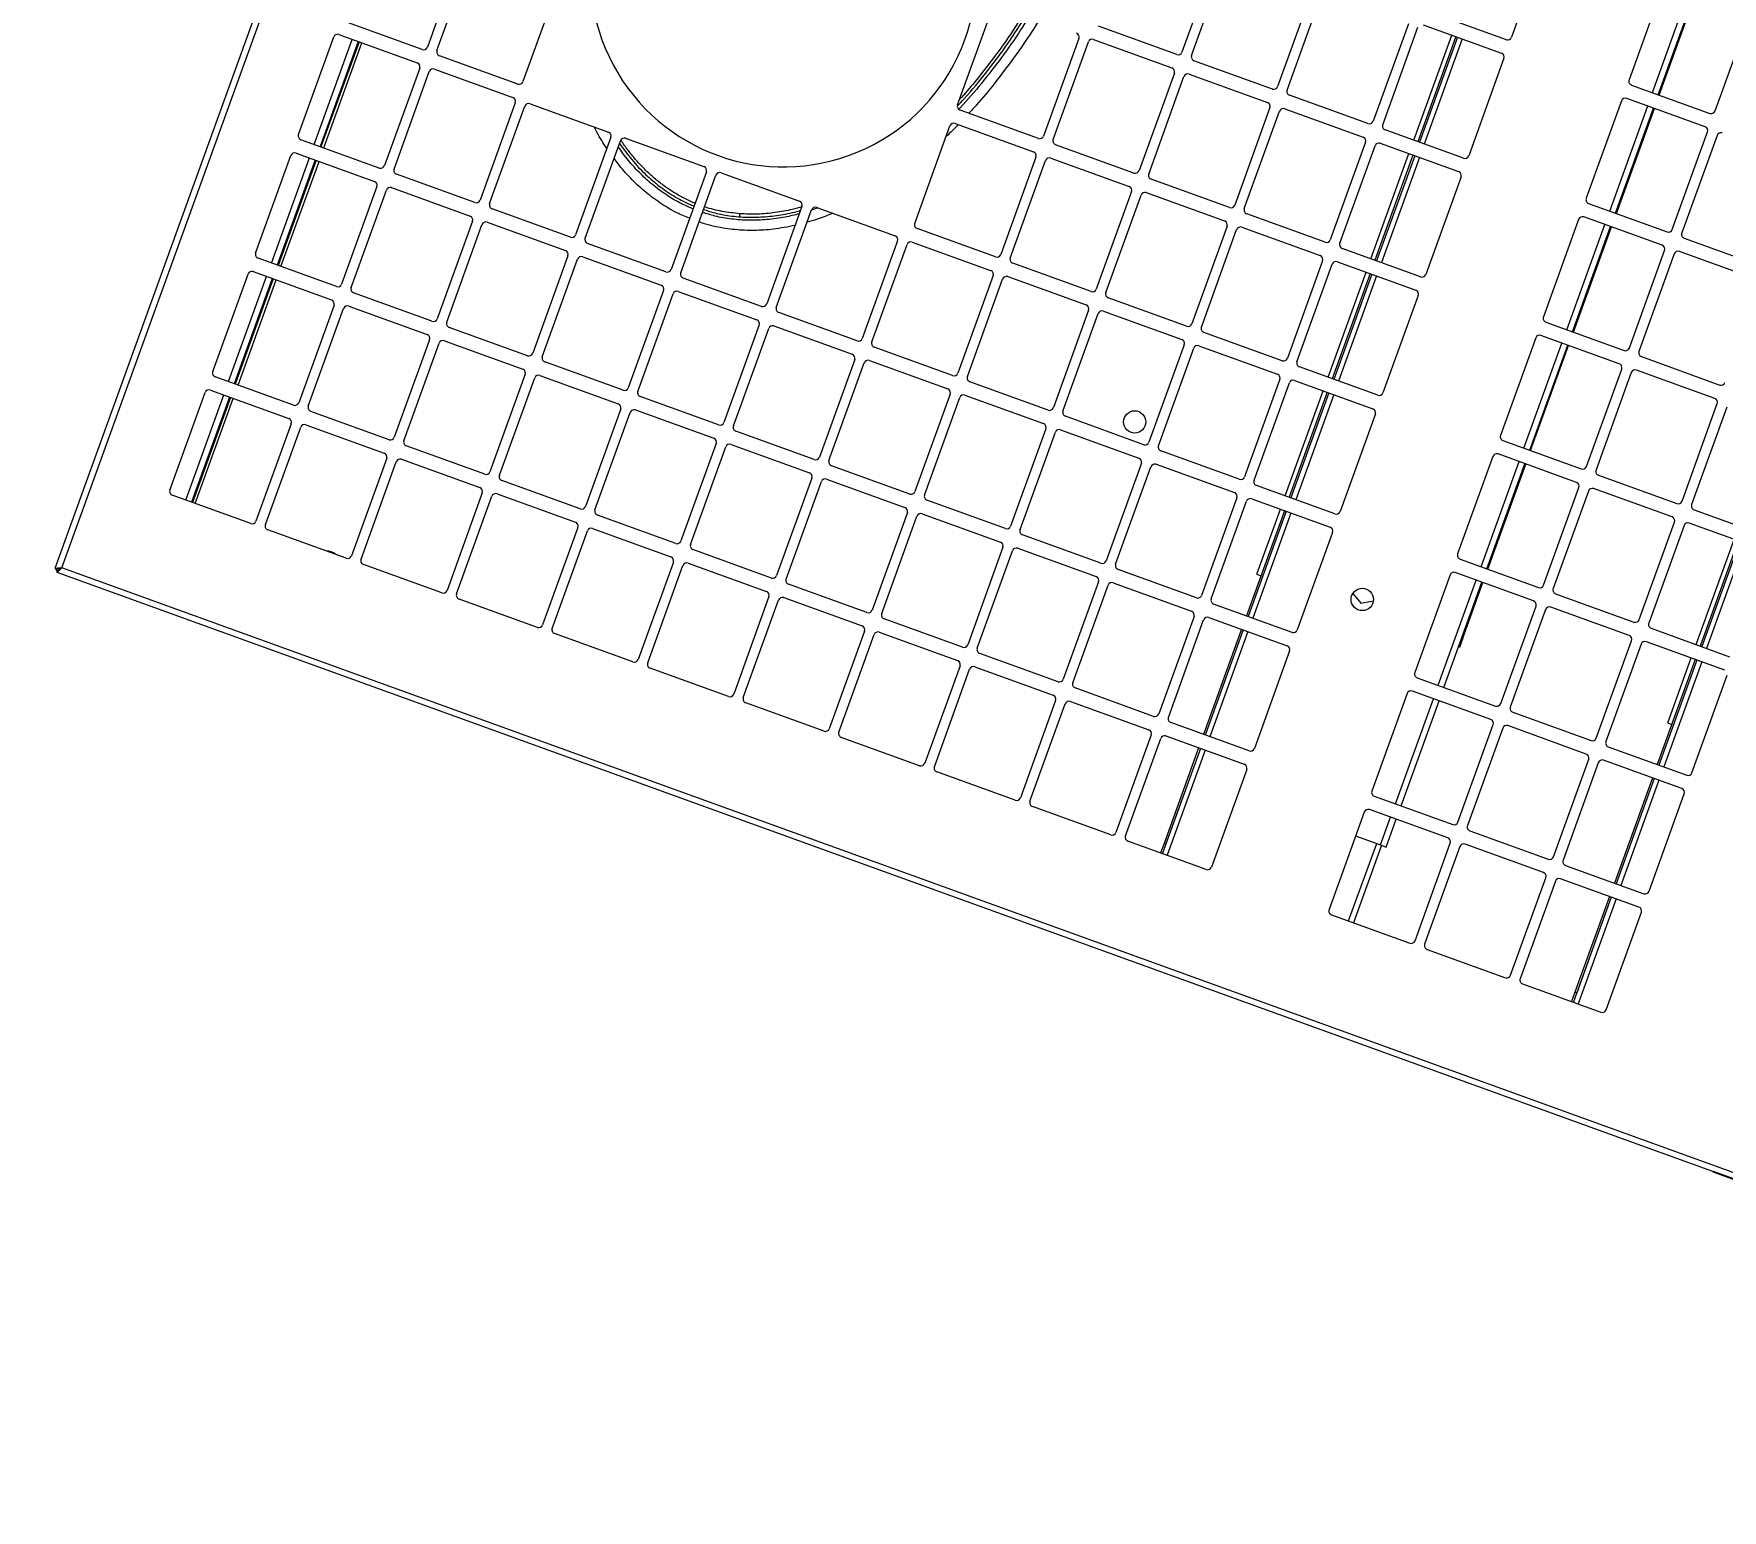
# Model space of a CAD drawing. Header units: metres. Extents: x -17822 to 152406, y -4219 to 19791.
# Drawn here: x 117449.5 to 117532.6, y 5937.8 to 6010.4 of the extents above; entities that cross this region are included whole.
import ezdxf

# ---------------------------------------------------------------- set-up
doc = ezdxf.new("R2010")
doc.units = ezdxf.units.M
doc.header["$LTSCALE"] = 100
doc.header["$MEASUREMENT"] = 0
doc.layers.get('0').update_dxf_attribs({"color": 9, "lineweight": 9})
doc.layers.add('TEKSAN', color=7, linetype='Continuous', lineweight=9)
doc.styles.get("Standard").update_dxf_attribs({"font": 'ARIALN.TTF'})
doc.dimstyles.new('TEKSAN', dxfattribs={"dimtxt": 17, "dimasz": 8, "dimexe": 2, "dimexo": 2, "dimgap": 3, "dimtad": 1, "dimdec": 0, "dimzin": 0, "dimdsep": 46, "dimtxsty": 'Standard', "dimcen": 0.09, "dimclrd": 160, "dimclre": 252, "dimclrt": 160, "dimadec": 0, "dimazin": 0, "dimtfac": 1, "dimtdec": 0, "dimtofl": 0, "dimtmove": 0, "dimatfit": 3, "dimfxl": 1, "dimtolj": 1, "dimtzin": 0, "dimarcsym": 0})

# ---------------------------------------------------------------- blocks, each defined once
blk = doc.blocks.new('K500H165_üst')
at = {"color": 7, "linetype": 'Continuous', "lineweight": 15}
for p, q in [((150.25, 82.332), (150.25, -82.332)), ((149.95, 82.2), (149.95, -82.2)), ((119.95, -7.65), (119.95, -3.55)), ((120.65, -3.55), (120.65, -7.65)), ((126.15, -7.65), (126.15, -3.55)), ((126.85, -3.55), (126.85, -7.65)), ((132.15, -3.35), (127.05, -3.35)), ((132.35, -7.65), (132.35, -3.55)), ((133.05, -3.55), (133.05, -7.65)), ((138.35, -3.35), (133.25, -3.35)), ((138.55, -7.65), (138.55, -3.55)), ((139.25, -3.55), (139.25, -7.65)), ((144.55, -3.35), (139.45, -3.35)), ((144.75, -7.65), (144.75, -3.55)), ((120.65, -4.75), (126.15, -4.75)), ((126.85, -4.75), (132.35, -4.75)), ((133.05, -4.75), (138.55, -4.75)), ((139.25, -4.75), (144.75, -4.75)), ((120.65, -5), (126.15, -5)), ((120.65, -5.09), (126.15, -5.09)), ((126.15, -5.3), (120.65, -5.3)), ((126.85, -5), (132.35, -5)), ((126.85, -5.09), (132.35, -5.09)), ((130.25, -5.3), (126.85, -5.3)), ((130.25, -5.3), (130.25, -5.09)), ((133.05, -5), (138.55, -5)), ((133.05, -5.09), (138.55, -5.09)), ((139.25, -5), (144.25, -5)), ((139.25, -5), (144.732, -5)), ((139.25, -5.09), (144.25, -5.09)), ((144.25, -5.09), (144.25, -5)), ((144.25, -5.09), (144.75, -5.09)), ((144.732, -5), (144.75, -5)), ((114.65, -7.85), (119.75, -7.85)), ((120.85, -7.85), (125.95, -7.85)), ((127.05, -7.85), (132.15, -7.85)), ((133.25, -7.85), (138.35, -7.85)), ((139.45, -7.85), (144.55, -7.85)), ((107.55, -12.65), (107.55, -8.55)), ((108.25, -8.55), (108.25, -12.65)), ((113.75, -12.65), (113.75, -8.55)), ((114.45, -8.55), (114.45, -12.65)), ((119.75, -8.35), (114.65, -8.35)), ((119.95, -12.65), (119.95, -8.55)), ((120.65, -8.55), (120.65, -12.65)), ((125.95, -8.35), (120.85, -8.35)), ((126.15, -12.65), (126.15, -8.55)), ((126.85, -8.55), (126.85, -12.65)), ((132.15, -8.35), (127.05, -8.35)), ((132.35, -12.65), (132.35, -8.55)), ((133.05, -8.55), (133.05, -12.65)), ((138.35, -8.35), (133.25, -8.35)), ((138.55, -12.65), (138.55, -8.55)), ((139.25, -8.55), (139.25, -12.65)), ((144.55, -8.35), (139.45, -8.35)), ((144.75, -12.65), (144.75, -8.55)), ((102.25, -12.85), (107.35, -12.85)), ((108.45, -12.85), (113.55, -12.85)), ((114.65, -12.85), (119.75, -12.85)), ((120.85, -12.85), (125.95, -12.85)), ((127.05, -12.85), (132.15, -12.85)), ((133.25, -12.85), (138.35, -12.85)), ((139.45, -12.85), (144.55, -12.85)), ((101.15, -13.35), (96.05, -13.35)), ((101.35, -17.65), (101.35, -13.55)), ((102.05, -13.55), (102.05, -17.65)), ((107.35, -13.35), (102.25, -13.35)), ((107.55, -17.65), (107.55, -13.55)), ((108.25, -13.55), (108.25, -17.65)), ((113.55, -13.35), (108.45, -13.35)), ((113.75, -17.65), (113.75, -13.55)), ((114.45, -13.55), (114.45, -17.65)), ((119.75, -13.35), (114.65, -13.35)), ((119.95, -17.65), (119.95, -13.55)), ((120.65, -13.55), (120.65, -17.65)), ((125.95, -13.35), (120.85, -13.35)), ((126.15, -17.65), (126.15, -13.55)), ((126.85, -13.55), (126.85, -17.65)), ((132.15, -13.35), (127.05, -13.35)), ((132.35, -17.65), (132.35, -13.55)), ((133.05, -13.55), (133.05, -17.65)), ((138.35, -13.35), (133.25, -13.35)), ((138.55, -17.65), (138.55, -13.55)), ((139.25, -13.55), (139.25, -17.65)), ((144.55, -13.35), (139.45, -13.35)), ((144.75, -17.65), (144.75, -13.55)), ((101.35, -16.2), (95.85, -16.2)), ((101.35, -16.25), (95.85, -16.25)), ((101.35, -16.55), (95.85, -16.55)), ((107.55, -16.2), (102.05, -16.2)), ((107.55, -16.25), (102.05, -16.25)), ((107.55, -16.55), (102.05, -16.55)), ((113.75, -16.2), (108.25, -16.2)), ((113.75, -16.25), (108.25, -16.25)), ((113.75, -16.55), (108.25, -16.55)), ((119.95, -16.2), (114.45, -16.2)), ((119.95, -16.25), (114.45, -16.25)), ((119.95, -16.55), (114.45, -16.55)), ((126.15, -16.2), (120.65, -16.2)), ((126.15, -16.25), (120.65, -16.25)), ((126.15, -16.55), (120.65, -16.55)), ((129.75, -16.2), (126.85, -16.2)), ((132.35, -16.25), (126.85, -16.25)), ((132.35, -16.55), (126.85, -16.55)), ((129.75, -16.2), (130.25, -16.2)), ((129.75, -16.25), (129.75, -16.2)), ((130.25, -16.2), (130.25, -16.25)), ((138.55, -16.25), (133.05, -16.25)), ((138.55, -16.55), (133.05, -16.55)), ((140.7, -16.25), (139.25, -16.25)), ((140.7, -16.55), (139.25, -16.55)), ((140.7, -16.55), (140.7, -16.25)), ((140.7, -16.5), (144.75, -16.5)), ((140.7, -17.85), (140.7, -16.55)), ((144.75, -16.75), (140.7, -16.75)), ((96.05, -17.85), (101.15, -17.85)), ((102.25, -17.85), (107.35, -17.85)), ((108.45, -17.85), (113.55, -17.85)), ((114.65, -17.85), (119.75, -17.85)), ((120.85, -17.85), (125.95, -17.85)), ((127.05, -17.85), (132.15, -17.85)), ((133.25, -17.85), (138.35, -17.85)), ((139.45, -17.85), (144.55, -17.85)), ((129.847, -21.5), (129.536, -20.962)), ((129.536, -22.038), (129.847, -21.5)), ((96.05, -24), (101.15, -24)), ((102.25, -24), (107.35, -24)), ((108.45, -24), (113.55, -24)), ((114.65, -24), (119.75, -24)), ((120.85, -24), (125.95, -24)), ((127.05, -24), (132.15, -24)), ((133.25, -24), (138.35, -24)), ((139.45, -24), (144.55, -24)), ((101.35, -24.2), (101.35, -28.3)), ((102.05, -28.3), (102.05, -24.2)), ((107.55, -24.2), (107.55, -28.3)), ((108.25, -28.3), (108.25, -24.2)), ((113.75, -24.2), (113.75, -28.3)), ((114.45, -28.3), (114.45, -24.2)), ((119.95, -24.2), (119.95, -28.3)), ((120.65, -28.3), (120.65, -24.2)), ((126.15, -24.2), (126.15, -28.3)), ((126.85, -28.3), (126.85, -24.2)), ((132.35, -24.2), (132.35, -28.3)), ((133.05, -28.3), (133.05, -24.2)), ((138.55, -24.2), (138.55, -28.3)), ((139.25, -28.3), (139.25, -24.2)), ((144.75, -24.2), (144.75, -28.3)), ((102.05, -26.25), (107.55, -26.25)), ((102.05, -26.5), (107.55, -26.5)), ((108.25, -26.25), (113.75, -26.25)), ((108.25, -26.5), (113.75, -26.5)), ((114.45, -26.25), (119.95, -26.25)), ((114.45, -26.5), (119.95, -26.5)), ((120.65, -26.25), (126.15, -26.25)), ((120.65, -26.5), (126.15, -26.5)), ((126.85, -26.25), (132.35, -26.25)), ((126.85, -26.5), (132.35, -26.5)), ((133.05, -26.25), (138.55, -26.25)), ((133.05, -26.5), (138.55, -26.5)), ((139.25, -26.25), (144.75, -26.25)), ((139.25, -26.5), (144.25, -26.5)), ((139.25, -26.5), (144.732, -26.5)), ((144.25, -26.59), (144.25, -26.5)), ((144.732, -26.5), (144.75, -26.5)), ((102.05, -26.59), (107.55, -26.59)), ((107.55, -26.8), (102.05, -26.8)), ((108.25, -26.59), (113.75, -26.59)), ((113.75, -26.8), (108.25, -26.8)), ((114.45, -26.59), (119.95, -26.59)), ((119.95, -26.8), (114.45, -26.8)), ((120.65, -26.59), (126.15, -26.59)), ((126.15, -26.8), (120.65, -26.8)), ((126.85, -26.59), (132.35, -26.59)), ((130.25, -26.8), (126.85, -26.8)), ((130.25, -26.8), (130.25, -26.59)), ((133.05, -26.59), (138.55, -26.59)), ((139.25, -26.59), (144.25, -26.59)), ((144.25, -26.59), (144.75, -26.59)), ((107.35, -28.5), (102.25, -28.5)), ((102.25, -29), (107.35, -29)), ((113.55, -28.5), (108.45, -28.5)), ((108.45, -29), (113.55, -29)), ((119.75, -28.5), (114.65, -28.5)), ((114.65, -29), (119.75, -29)), ((125.95, -28.5), (120.85, -28.5)), ((120.85, -29), (125.95, -29)), ((132.15, -28.5), (127.05, -28.5)), ((127.05, -29), (132.15, -29)), ((138.35, -28.5), (133.25, -28.5)), ((133.25, -29), (138.35, -29)), ((144.55, -28.5), (139.45, -28.5)), ((139.45, -29), (144.55, -29)), ((107.55, -29.2), (107.55, -33.3)), ((108.25, -33.3), (108.25, -29.2)), ((113.75, -29.2), (113.75, -33.3)), ((114.45, -33.3), (114.45, -29.2)), ((119.95, -29.2), (119.95, -33.3)), ((120.65, -33.3), (120.65, -29.2)), ((126.15, -29.2), (126.15, -33.3)), ((126.85, -33.3), (126.85, -29.2)), ((132.35, -29.2), (132.35, -33.3)), ((133.05, -33.3), (133.05, -29.2)), ((138.55, -29.2), (138.55, -33.3)), ((139.25, -33.3), (139.25, -29.2)), ((144.75, -29.2), (144.75, -33.3)), ((107.35, -33.5), (102.25, -33.5)), ((102.25, -34), (107.35, -34)), ((113.55, -33.5), (108.45, -33.5)), ((108.45, -34), (113.55, -34)), ((119.75, -33.5), (114.65, -33.5)), ((114.65, -34), (119.75, -34)), ((125.95, -33.5), (120.85, -33.5)), ((120.85, -34), (125.95, -34)), ((132.15, -33.5), (127.05, -33.5)), ((127.05, -34), (132.15, -34)), ((138.35, -33.5), (133.25, -33.5)), ((133.25, -34), (138.35, -34)), ((144.55, -33.5), (139.45, -33.5)), ((139.45, -34), (144.55, -34)), ((107.55, -34.2), (107.55, -38.3)), ((108.25, -38.3), (108.25, -34.2)), ((113.75, -34.2), (113.75, -38.3)), ((114.45, -38.3), (114.45, -34.2)), ((119.95, -34.2), (119.95, -38.3)), ((120.65, -38.3), (120.65, -34.2)), ((126.15, -34.2), (126.15, -38.3)), ((126.85, -38.3), (126.85, -34.2)), ((132.35, -34.2), (132.35, -38.3)), ((133.05, -38.3), (133.05, -34.2)), ((138.55, -34.2), (138.55, -38.3)), ((139.25, -38.3), (139.25, -34.2)), ((144.75, -34.2), (144.75, -38.3)), ((107.35, -38.5), (102.25, -38.5)), ((102.25, -39), (107.35, -39)), ((113.55, -38.5), (108.45, -38.5)), ((108.45, -39), (113.55, -39)), ((119.75, -38.5), (114.65, -38.5)), ((114.65, -39), (119.75, -39)), ((125.95, -38.5), (120.85, -38.5)), ((120.85, -39), (125.95, -39)), ((132.15, -38.5), (127.05, -38.5)), ((127.05, -39), (132.15, -39)), ((138.35, -38.5), (133.25, -38.5)), ((133.25, -39), (138.35, -39)), ((144.55, -38.5), (139.45, -38.5)), ((139.45, -39), (144.55, -39)), ((107.55, -39.2), (107.55, -43.3)), ((108.25, -43.3), (108.25, -39.2)), ((113.75, -39.2), (113.75, -43.3)), ((114.45, -43.3), (114.45, -39.2)), ((119.95, -39.2), (119.95, -43.3)), ((120.65, -43.3), (120.65, -39.2)), ((126.15, -39.2), (126.15, -43.3)), ((126.85, -43.3), (126.85, -39.2)), ((132.35, -39.2), (132.35, -43.3)), ((133.05, -43.3), (133.05, -39.2)), ((138.55, -39.2), (138.55, -43.3)), ((139.25, -43.3), (139.25, -39.2)), ((144.75, -39.2), (144.75, -43.3)), ((113.55, -43.5), (108.45, -43.5)), ((108.45, -44), (113.55, -44)), ((119.75, -43.5), (114.65, -43.5)), ((114.65, -44), (119.75, -44)), ((125.95, -43.5), (120.85, -43.5)), ((120.85, -44), (125.95, -44)), ((132.15, -43.5), (127.05, -43.5)), ((127.05, -44), (132.15, -44)), ((138.35, -43.5), (133.25, -43.5)), ((133.25, -44), (138.35, -44)), ((144.55, -43.5), (139.45, -43.5)), ((139.45, -44), (144.55, -44)), ((113.75, -44.2), (113.75, -48.3)), ((114.45, -48.3), (114.45, -44.2)), ((119.95, -44.2), (119.95, -48.3)), ((120.65, -48.3), (120.65, -44.2)), ((126.15, -44.2), (126.15, -48.3)), ((126.85, -48.3), (126.85, -44.2)), ((132.35, -44.2), (132.35, -48.3)), ((133.05, -48.3), (133.05, -44.2)), ((138.55, -44.2), (138.55, -48.3)), ((139.25, -48.3), (139.25, -44.2)), ((144.75, -44.2), (144.75, -48.3)), ((113.55, -48.5), (108.45, -48.5)), ((119.75, -48.5), (114.65, -48.5)), ((125.95, -48.5), (120.85, -48.5)), ((120.85, -49), (125.95, -49)), ((132.15, -48.5), (127.05, -48.5)), ((127.05, -49), (132.15, -49)), ((138.35, -48.5), (133.25, -48.5)), ((133.25, -49), (138.35, -49)), ((144.55, -48.5), (139.45, -48.5)), ((139.45, -49), (144.55, -49)), ((120.65, -53.3), (120.65, -49.2)), ((126.15, -49.2), (126.15, -53.3)), ((126.85, -53.3), (126.85, -49.2)), ((132.35, -49.2), (132.35, -53.3)), ((133.05, -53.3), (133.05, -49.2)), ((138.55, -49.2), (138.55, -53.3)), ((139.25, -53.3), (139.25, -49.2)), ((144.75, -49.2), (144.75, -53.3)), ((120.65, -53.219), (120.87, -53.5)), ((125.95, -53.5), (120.85, -53.5)), ((120.85, -54), (125.95, -54)), ((132.15, -53.5), (127.05, -53.5)), ((127.05, -54), (132.15, -54)), ((138.35, -53.5), (133.25, -53.5)), ((133.25, -54), (138.35, -54)), ((144.55, -53.5), (139.45, -53.5)), ((139.45, -54), (144.55, -54)), ((120.65, -58.3), (120.65, -54.2)), ((126.15, -54.2), (126.15, -58.3)), ((126.85, -58.3), (126.85, -54.2)), ((132.35, -54.2), (132.35, -58.3)), ((133.05, -58.3), (133.05, -54.2)), ((138.55, -54.2), (138.55, -58.3)), ((139.25, -58.3), (139.25, -54.2)), ((144.75, -54.2), (144.75, -58.3)), ((125.95, -58.5), (120.85, -58.5)), ((132.15, -58.5), (127.05, -58.5)), ((138.35, -58.5), (133.25, -58.5)), ((144.55, -58.5), (139.45, -58.5)), ((120.65, -63.3), (120.65, -59.2)), ((120.85, -59), (125.95, -59)), ((126.15, -59.2), (126.15, -63.3)), ((126.85, -63.3), (126.85, -59.2)), ((127.05, -59), (132.15, -59)), ((132.35, -59.2), (132.35, -63.3)), ((133.05, -63.3), (133.05, -59.2)), ((133.25, -59), (138.35, -59)), ((138.55, -59.2), (138.55, -63.3)), ((139.25, -63.3), (139.25, -59.2)), ((139.45, -59), (144.55, -59)), ((144.75, -59.2), (144.75, -63.3)), ((125.95, -63.5), (120.85, -63.5)), ((132.15, -63.5), (127.05, -63.5)), ((138.35, -63.5), (133.25, -63.5)), ((144.55, -63.5), (139.45, -63.5)), ((120.65, -68.3), (120.65, -64.2)), ((120.85, -64), (125.95, -64)), ((126.15, -64.2), (126.15, -68.3)), ((126.85, -68.3), (126.85, -64.2)), ((127.05, -64), (132.15, -64)), ((132.35, -64.2), (132.35, -68.3)), ((133.05, -68.3), (133.05, -64.2)), ((133.25, -64), (138.35, -64)), ((138.55, -64.2), (138.55, -68.3)), ((139.25, -68.3), (139.25, -64.2)), ((139.45, -64), (144.55, -64)), ((144.75, -64.2), (144.75, -68.3)), ((125.95, -68.5), (120.85, -68.5)), ((132.15, -68.5), (127.05, -68.5)), ((138.35, -68.5), (133.25, -68.5)), ((144.55, -68.5), (139.45, -68.5)), ((114.65, -69), (119.75, -69)), ((119.95, -69.2), (119.95, -73.3)), ((120.65, -73.3), (120.65, -69.2)), ((120.85, -69), (125.95, -69)), ((126.15, -69.2), (126.15, -73.3)), ((126.85, -73.3), (126.85, -69.2)), ((127.05, -69), (132.15, -69)), ((132.35, -69.2), (132.35, -73.3)), ((133.05, -73.3), (133.05, -69.2)), ((133.25, -69), (138.35, -69)), ((138.55, -69.2), (138.55, -73.3)), ((139.25, -73.3), (139.25, -69.2)), ((139.45, -69), (144.55, -69)), ((144.75, -69.2), (144.75, -73.3)), ((119.75, -73.5), (114.65, -73.5)), ((125.95, -73.5), (120.85, -73.5)), ((132.15, -73.5), (127.05, -73.5)), ((138.35, -73.5), (133.25, -73.5)), ((144.55, -73.5), (139.45, -73.5)), ((114.65, -74), (119.75, -74)), ((119.95, -74.2), (119.95, -78.3)), ((120.65, -78.3), (120.65, -74.2)), ((120.85, -74), (125.95, -74)), ((126.15, -74.2), (126.15, -78.3)), ((126.85, -78.3), (126.85, -74.2)), ((127.05, -74), (132.15, -74)), ((132.35, -74.2), (132.35, -78.3)), ((133.05, -78.3), (133.05, -74.2)), ((133.25, -74), (138.35, -74)), ((138.55, -74.2), (138.55, -78.3)), ((139.25, -78.3), (139.25, -74.2)), ((139.45, -74), (144.55, -74)), ((144.75, -74.2), (144.75, -78.3)), ((126.15, -77.1), (120.65, -77.1)), ((120.65, -77.25), (126.15, -77.25)), ((132.35, -77.1), (126.85, -77.1)), ((126.85, -77.25), (132.35, -77.25)), ((138.55, -77.1), (133.05, -77.1)), ((133.05, -77.25), (138.55, -77.25)), ((144.75, -77.1), (139.25, -77.1)), ((139.25, -77.25), (144.75, -77.25)), ((120.65, -77.3), (126.15, -77.3)), ((126.15, -77.6), (120.65, -77.6)), ((126.85, -77.3), (132.35, -77.3)), ((132.35, -77.6), (126.85, -77.6)), ((133.05, -77.3), (138.55, -77.3)), ((138.55, -77.6), (133.05, -77.6)), ((139.25, -77.3), (144.75, -77.3)), ((144.75, -77.6), (139.25, -77.6)), ((125.95, -78.5), (120.85, -78.5)), ((132.15, -78.5), (127.05, -78.5)), ((138.35, -78.5), (133.25, -78.5)), ((144.55, -78.5), (139.45, -78.5)), ((149.95, -82.2), (44.55, -82.2)), ((149.95, -82.2), (150.082, -82.35)), ((150.082, -82.5), (44.418, -82.5)), ((150.082, -82.5), (150.082, -82.35)), ((150.25, -82.332), (150.1, -82.332))]:
    blk.add_line(p, q, dxfattribs=at)
at = {"color": 7, "linetype": 'Continuous', "lineweight": 15, "flags": 128}
for points in [[(122.373, -56.708), (122.37, -56.708), (122.362, -56.711), (122.349, -56.714), (122.331, -56.719), (122.309, -56.726), (122.284, -56.733), (122.257, -56.74), (122.229, -56.748)], [(149.95, -82.2), (150.002, -82.223), (150.053, -82.245), (150.1, -82.266), (150.143, -82.285), (150.18, -82.301), (150.21, -82.315), (150.232, -82.324), (150.245, -82.33), (150.25, -82.332)], [(150.082, -82.5), (150.08, -82.494), (150.072, -82.477), (150.06, -82.449), (150.044, -82.412), (150.024, -82.367), (150.001, -82.315), (149.976, -82.259), (149.95, -82.2)], [(149.95, -82.2), (149.976, -82.223), (150.001, -82.245), (150.025, -82.266), (150.046, -82.285), (150.065, -82.301), (150.08, -82.315), (150.091, -82.324), (150.098, -82.33), (150.1, -82.332)]]:
    blk.add_lwpolyline(points, dxfattribs=at)
at = {"color": 7, "linetype": 'Continuous', "lineweight": 15}
for centre in [(129.65, -21.5), (125.25, -35)]:
    blk.add_circle(centre, 0.55, dxfattribs=at)
for centre, radius, start, end in [((132.15, -3.55), 0.2, 0, 90), ((133.25, -3.55), 0.2, 90, 180), ((138.35, -3.55), 0.2, 0, 90), ((139.45, -3.55), 0.2, 90, 180), ((144.55, -3.55), 0.2, 0, 90), ((119.75, -7.65), 0.2, 270, 0), ((120.85, -7.65), 0.2, 180, 270), ((125.95, -7.65), 0.2, 270, 0), ((127.05, -7.65), 0.2, 180, 270), ((132.15, -7.65), 0.2, 270, 0), ((133.25, -7.65), 0.2, 180, 270), ((138.35, -7.65), 0.2, 270, 0), ((139.45, -7.65), 0.2, 180, 270), ((144.55, -7.65), 0.2, 270, 0), ((113.55, -8.55), 0.2, 0, 90), ((114.65, -8.55), 0.2, 90, 180), ((119.75, -8.55), 0.2, 0, 90), ((120.85, -8.55), 0.2, 90, 180), ((125.95, -8.55), 0.2, 0, 90), ((127.05, -8.55), 0.2, 90, 180), ((132.15, -8.55), 0.2, 0, 90), ((133.25, -8.55), 0.2, 90, 180), ((138.35, -8.55), 0.2, 0, 90), ((139.45, -8.55), 0.2, 90, 180), ((144.55, -8.55), 0.2, 0, 90), ((102.25, -12.65), 0.2, 180, 270), ((107.35, -12.65), 0.2, 270, 0), ((108.45, -12.65), 0.2, 180, 270), ((113.55, -12.65), 0.2, 270, 0), ((114.65, -12.65), 0.2, 180, 270), ((119.75, -12.65), 0.2, 270, 0), ((120.85, -12.65), 0.2, 180, 270), ((125.95, -12.65), 0.2, 270, 0), ((127.05, -12.65), 0.2, 180, 270), ((132.15, -12.65), 0.2, 270, 0), ((133.25, -12.65), 0.2, 180, 270), ((138.35, -12.65), 0.2, 270, 0), ((139.45, -12.65), 0.2, 180, 270), ((144.55, -12.65), 0.2, 270, 0), ((101.15, -13.55), 0.2, 0, 90), ((102.25, -13.55), 0.2, 90, 180), ((107.35, -13.55), 0.2, 0, 90), ((108.45, -13.55), 0.2, 90, 180), ((113.55, -13.55), 0.2, 0, 90), ((114.65, -13.55), 0.2, 90, 180), ((119.75, -13.55), 0.2, 0, 90), ((120.85, -13.55), 0.2, 90, 180), ((125.95, -13.55), 0.2, 0, 90), ((127.05, -13.55), 0.2, 90, 180), ((132.15, -13.55), 0.2, 0, 90), ((133.25, -13.55), 0.2, 90, 180), ((138.35, -13.55), 0.2, 0, 90), ((139.45, -13.55), 0.2, 90, 180), ((144.55, -13.55), 0.2, 0, 90), ((101.15, -17.65), 0.2, 270, 0), ((102.25, -17.65), 0.2, 180, 270), ((107.35, -17.65), 0.2, 270, 0), ((108.45, -17.65), 0.2, 180, 270), ((113.55, -17.65), 0.2, 270, 0), ((114.65, -17.65), 0.2, 180, 270), ((119.75, -17.65), 0.2, 270, 0), ((120.85, -17.65), 0.2, 180, 270), ((125.95, -17.65), 0.2, 270, 0), ((127.05, -17.65), 0.2, 180, 270), ((132.15, -17.65), 0.2, 270, 0), ((133.25, -17.65), 0.2, 180, 270), ((138.35, -17.65), 0.2, 270, 0), ((139.45, -17.65), 0.2, 180, 270), ((144.55, -17.65), 0.2, 270, 0), ((101.15, -24.2), 0.2, 0, 90), ((102.25, -24.2), 0.2, 90, 180), ((107.35, -24.2), 0.2, 0, 90), ((108.45, -24.2), 0.2, 90, 180), ((113.55, -24.2), 0.2, 0, 90), ((114.65, -24.2), 0.2, 90, 180), ((119.75, -24.2), 0.2, 0, 90), ((120.85, -24.2), 0.2, 90, 180), ((125.95, -24.2), 0.2, 0, 90), ((127.05, -24.2), 0.2, 90, 180), ((132.15, -24.2), 0.2, 0, 90), ((133.25, -24.2), 0.2, 90, 180), ((138.35, -24.2), 0.2, 0, 90), ((139.45, -24.2), 0.2, 90, 180), ((144.55, -24.2), 0.2, 0, 90), ((107.35, -28.3), 0.2, 270, 0), ((107.35, -29.2), 0.2, 0, 90), ((108.45, -28.3), 0.2, 180, 270), ((108.45, -29.2), 0.2, 90, 180), ((113.55, -28.3), 0.2, 270, 0), ((113.55, -29.2), 0.2, 0, 90), ((114.65, -28.3), 0.2, 180, 270), ((114.65, -29.2), 0.2, 90, 180), ((119.75, -28.3), 0.2, 270, 0), ((119.75, -29.2), 0.2, 0, 90), ((120.85, -28.3), 0.2, 180, 270), ((120.85, -29.2), 0.2, 90, 180), ((125.95, -28.3), 0.2, 270, 0), ((125.95, -29.2), 0.2, 0, 90), ((127.05, -28.3), 0.2, 180, 270), ((127.05, -29.2), 0.2, 90, 180), ((132.15, -28.3), 0.2, 270, 0), ((132.15, -29.2), 0.2, 0, 90), ((133.25, -28.3), 0.2, 180, 270), ((133.25, -29.2), 0.2, 90, 180), ((138.35, -28.3), 0.2, 270, 0), ((138.35, -29.2), 0.2, 0, 90), ((139.45, -28.3), 0.2, 180, 270), ((139.45, -29.2), 0.2, 90, 180), ((144.55, -28.3), 0.2, 270, 0), ((144.55, -29.2), 0.2, 0, 90), ((107.35, -33.3), 0.2, 270, 0), ((107.35, -34.2), 0.2, 0, 90), ((108.45, -33.3), 0.2, 180, 270), ((108.45, -34.2), 0.2, 90, 180), ((113.55, -33.3), 0.2, 270, 0), ((113.55, -34.2), 0.2, 0, 90), ((114.65, -33.3), 0.2, 180, 270), ((114.65, -34.2), 0.2, 90, 180), ((119.75, -33.3), 0.2, 270, 0), ((119.75, -34.2), 0.2, 0, 90), ((120.85, -33.3), 0.2, 180, 270), ((120.85, -34.2), 0.2, 90, 180), ((125.95, -33.3), 0.2, 270, 0), ((125.95, -34.2), 0.2, 0, 90), ((127.05, -33.3), 0.2, 180, 270), ((127.05, -34.2), 0.2, 90, 180), ((132.15, -33.3), 0.2, 270, 0), ((132.15, -34.2), 0.2, 0, 90), ((133.25, -33.3), 0.2, 180, 270), ((133.25, -34.2), 0.2, 90, 180), ((138.35, -33.3), 0.2, 270, 0), ((138.35, -34.2), 0.2, 0, 90), ((139.45, -33.3), 0.2, 180, 270), ((139.45, -34.2), 0.2, 90, 180), ((144.55, -33.3), 0.2, 270, 0), ((144.55, -34.2), 0.2, 0, 90), ((107.35, -38.3), 0.2, 270, 0), ((107.35, -39.2), 0.2, 0, 90), ((108.45, -38.3), 0.2, 180, 270), ((108.45, -39.2), 0.2, 90, 180), ((113.55, -38.3), 0.2, 270, 0), ((113.55, -39.2), 0.2, 0, 90), ((114.65, -38.3), 0.2, 180, 270), ((114.65, -39.2), 0.2, 90, 180), ((119.75, -38.3), 0.2, 270, 0), ((119.75, -39.2), 0.2, 0, 90), ((120.85, -38.3), 0.2, 180, 270), ((120.85, -39.2), 0.2, 90, 180), ((125.95, -38.3), 0.2, 270, 0), ((125.95, -39.2), 0.2, 0, 90), ((127.05, -38.3), 0.2, 180, 270), ((127.05, -39.2), 0.2, 90, 180), ((132.15, -38.3), 0.2, 270, 0), ((132.15, -39.2), 0.2, 0, 90), ((133.25, -38.3), 0.2, 180, 270), ((133.25, -39.2), 0.2, 90, 180), ((138.35, -38.3), 0.2, 270, 0), ((138.35, -39.2), 0.2, 0, 90), ((139.45, -38.3), 0.2, 180, 270), ((139.45, -39.2), 0.2, 90, 180), ((144.55, -38.3), 0.2, 270, 0), ((144.55, -39.2), 0.2, 0, 90), ((108.45, -43.3), 0.2, 180, 270), ((108.45, -44.2), 0.2, 90, 180), ((113.55, -43.3), 0.2, 270, 0), ((113.55, -44.2), 0.2, 0, 90), ((114.65, -43.3), 0.2, 180, 270), ((114.65, -44.2), 0.2, 90, 180), ((119.75, -43.3), 0.2, 270, 0), ((119.75, -44.2), 0.2, 0, 90), ((120.85, -43.3), 0.2, 180, 270), ((120.85, -44.2), 0.2, 90, 180), ((125.95, -43.3), 0.2, 270, 0), ((125.95, -44.2), 0.2, 0, 90), ((127.05, -43.3), 0.2, 180, 270), ((127.05, -44.2), 0.2, 90, 180), ((132.15, -43.3), 0.2, 270, 0), ((132.15, -44.2), 0.2, 0, 90), ((133.25, -43.3), 0.2, 180, 270), ((133.25, -44.2), 0.2, 90, 180), ((138.35, -43.3), 0.2, 270, 0), ((138.35, -44.2), 0.2, 0, 90), ((139.45, -43.3), 0.2, 180, 270), ((139.45, -44.2), 0.2, 90, 180), ((144.55, -43.3), 0.2, 270, 0), ((144.55, -44.2), 0.2, 0, 90), ((113.55, -48.3), 0.2, 270, 0), ((114.65, -48.3), 0.2, 180, 270), ((119.75, -48.3), 0.2, 270, 0), ((120.85, -48.3), 0.2, 180, 270), ((120.85, -49.2), 0.2, 90, 180), ((125.95, -48.3), 0.2, 270, 0), ((125.95, -49.2), 0.2, 0, 90), ((127.05, -48.3), 0.2, 180, 270), ((127.05, -49.2), 0.2, 90, 180), ((132.15, -48.3), 0.2, 270, 0), ((132.15, -49.2), 0.2, 0, 90), ((133.25, -48.3), 0.2, 180, 270), ((133.25, -49.2), 0.2, 90, 180), ((138.35, -48.3), 0.2, 270, 0), ((138.35, -49.2), 0.2, 0, 90), ((139.45, -48.3), 0.2, 180, 270), ((139.45, -49.2), 0.2, 90, 180), ((144.55, -48.3), 0.2, 270, 0), ((144.55, -49.2), 0.2, 0, 90), ((110.4, -58.75), 9.5, 233.69495, 126.66828), ((120.85, -53.3), 0.2, 180, 270), ((120.85, -54.2), 0.2, 90, 180), ((125.95, -53.3), 0.2, 270, 0), ((125.95, -54.2), 0.2, 0, 90), ((127.05, -53.3), 0.2, 180, 270), ((127.05, -54.2), 0.2, 90, 180), ((132.15, -53.3), 0.2, 270, 0), ((132.15, -54.2), 0.2, 0, 90), ((133.25, -53.3), 0.2, 180, 270), ((133.25, -54.2), 0.2, 90, 180), ((138.35, -53.3), 0.2, 270, 0), ((138.35, -54.2), 0.2, 0, 90), ((139.45, -53.3), 0.2, 180, 270), ((139.45, -54.2), 0.2, 90, 180), ((144.55, -53.3), 0.2, 270, 0), ((144.55, -54.2), 0.2, 0, 90), ((120.85, -58.3), 0.2, 180, 270), ((125.95, -58.3), 0.2, 270, 0), ((127.05, -58.3), 0.2, 180, 270), ((132.15, -58.3), 0.2, 270, 0), ((133.25, -58.3), 0.2, 180, 270), ((138.35, -58.3), 0.2, 270, 0), ((139.45, -58.3), 0.2, 180, 270), ((144.55, -58.3), 0.2, 270, 0), ((120.85, -59.2), 0.2, 90, 180), ((125.95, -59.2), 0.2, 0, 90), ((127.05, -59.2), 0.2, 90, 180), ((132.15, -59.2), 0.2, 0, 90), ((133.25, -59.2), 0.2, 90, 180), ((138.35, -59.2), 0.2, 0, 90), ((139.45, -59.2), 0.2, 90, 180), ((144.55, -59.2), 0.2, 0, 90), ((120.85, -63.3), 0.2, 180, 270), ((125.95, -63.3), 0.2, 270, 0), ((127.05, -63.3), 0.2, 180, 270), ((132.15, -63.3), 0.2, 270, 0), ((133.25, -63.3), 0.2, 180, 270), ((138.35, -63.3), 0.2, 270, 0), ((139.45, -63.3), 0.2, 180, 270), ((144.55, -63.3), 0.2, 270, 0), ((120.85, -64.2), 0.2, 90, 180), ((125.95, -64.2), 0.2, 0, 90), ((127.05, -64.2), 0.2, 90, 180), ((132.15, -64.2), 0.2, 0, 90), ((133.25, -64.2), 0.2, 90, 180), ((138.35, -64.2), 0.2, 0, 90), ((139.45, -64.2), 0.2, 90, 180), ((144.55, -64.2), 0.2, 0, 90), ((120.85, -68.3), 0.2, 180, 270), ((125.95, -68.3), 0.2, 270, 0), ((127.05, -68.3), 0.2, 180, 270), ((132.15, -68.3), 0.2, 270, 0), ((133.25, -68.3), 0.2, 180, 270), ((138.35, -68.3), 0.2, 270, 0), ((139.45, -68.3), 0.2, 180, 270), ((144.55, -68.3), 0.2, 270, 0), ((119.75, -69.2), 0.2, 0, 90), ((120.85, -69.2), 0.2, 90, 180), ((125.95, -69.2), 0.2, 0, 90), ((127.05, -69.2), 0.2, 90, 180), ((132.15, -69.2), 0.2, 0, 90), ((133.25, -69.2), 0.2, 90, 180), ((138.35, -69.2), 0.2, 0, 90), ((139.45, -69.2), 0.2, 90, 180), ((144.55, -69.2), 0.2, 0, 90), ((145.25, -70), 0.55, 155.38002, 204.61998), ((119.75, -73.3), 0.2, 270, 0), ((120.85, -73.3), 0.2, 180, 270), ((125.95, -73.3), 0.2, 270, 0), ((127.05, -73.3), 0.2, 180, 270), ((132.15, -73.3), 0.2, 270, 0), ((133.25, -73.3), 0.2, 180, 270), ((138.35, -73.3), 0.2, 270, 0), ((139.45, -73.3), 0.2, 180, 270), ((144.55, -73.3), 0.2, 270, 0), ((119.75, -74.2), 0.2, 0, 90), ((120.85, -74.2), 0.2, 90, 180), ((125.95, -74.2), 0.2, 0, 90), ((127.05, -74.2), 0.2, 90, 180), ((132.15, -74.2), 0.2, 0, 90), ((133.25, -74.2), 0.2, 90, 180), ((138.35, -74.2), 0.2, 0, 90), ((139.45, -74.2), 0.2, 90, 180), ((144.55, -74.2), 0.2, 0, 90), ((120.85, -78.3), 0.2, 180, 270), ((125.95, -78.3), 0.2, 270, 0), ((127.05, -78.3), 0.2, 180, 270), ((132.15, -78.3), 0.2, 270, 0), ((133.25, -78.3), 0.2, 180, 270), ((138.35, -78.3), 0.2, 270, 0), ((139.45, -78.3), 0.2, 180, 270), ((144.55, -78.3), 0.2, 270, 0), ((149.95, -82.2), 0.3, 296.17245, 333.82755)]:
    blk.add_arc(centre, radius, start, end, dxfattribs=at)
blk.add_ellipse((149.95, -82.2), major_axis=(0, 0.3), ratio=0.441074, start_param=4.207125, end_param=4.34132, dxfattribs=at)
for points, knots in [([(144.75, -4.994), (144.748, -4.995), (144.742, -5), (144.736, -5), (144.732, -5)], [0, 0, 0, 0, 0.320191, 1, 1, 1, 1]), ([(144.75, -26.494), (144.748, -26.495), (144.742, -26.5), (144.736, -26.5), (144.732, -26.5)], [0, 0, 0, 0, 0.320189, 1, 1, 1, 1]), ([(108.25, -46.154), (108.334, -46.17), (109.006, -46.297), (110.248, -46.621), (111.82, -47.101), (112.987, -47.516), (113.574, -47.768), (113.75, -47.844)], [0, 0, 0, 0, 0.044377, 0.355971, 0.667296, 0.900267, 1, 1, 1, 1]), ([(108.25, -46.67), (108.509, -46.724), (109.307, -46.888), (110.614, -47.244), (112.144, -47.743), (113.182, -48.121), (113.695, -48.357), (113.735, -48.375)], [0, 0, 0, 0, 0.13782, 0.424999, 0.705334, 0.977434, 1, 1, 1, 1]), ([(113.602, -48.49), (113.455, -48.425), (112.781, -48.122), (111.534, -47.692), (109.897, -47.19), (108.792, -46.938), (108.25, -46.815)], [0, 0, 0, 0, 0.08583, 0.394764, 0.703388, 1, 1, 1, 1]), ([(108.25, -46.976), (108.416, -47.009), (109.145, -47.155), (110.418, -47.5), (111.878, -47.969), (112.823, -48.312), (113.218, -48.483), (113.258, -48.5)], [0, 0, 0, 0, 0.096977, 0.425248, 0.753748, 0.974976, 1, 1, 1, 1]), ([(114.45, -48.139), (114.452, -48.14), (114.709, -48.248), (114.958, -48.375), (115.204, -48.5)], [0, 0, 0, 0, 0.00969, 1, 1, 1, 1]), ([(120.65, -52.458), (120.835, -52.661), (121.137, -52.991), (121.391, -53.358), (121.489, -53.5)], [0, 0, 0, 0, 0.6146481, 1, 1, 1, 1]), ([(120.869, -54), (120.965, -54.131), (121.229, -54.494), (121.597, -55.14), (121.969, -55.922), (122.143, -56.475), (122.229, -56.748)], [0, 0, 0, 0, 0.158246, 0.436339, 0.722221, 1, 1, 1, 1]), ([(122.64, -58.5), (122.635, -58.332), (122.622, -57.929), (122.514, -57.24), (122.31, -56.441), (121.997, -55.615), (121.59, -54.814), (121.272, -54.277), (121.073, -54.015), (121.061, -54)], [0, 0, 0, 0, 0.104129, 0.249651, 0.431612, 0.61419, 0.796339, 0.988193, 1, 1, 1, 1]), ([(121.238, -54), (121.371, -54.197), (121.673, -54.644), (122.055, -55.385), (122.389, -56.201), (122.623, -57.028), (122.763, -57.796), (122.781, -58.289), (122.789, -58.5)], [0, 0, 0, 0, 0.147483, 0.335006, 0.516817, 0.694157, 0.868658, 1, 1, 1, 1]), ([(121.844, -54), (122.031, -54.309), (122.381, -54.888), (122.775, -55.802), (123.064, -56.707), (123.219, -57.503), (123.284, -58.102), (123.291, -58.39), (123.293, -58.5)], [0, 0, 0, 0, 0.225843, 0.423766, 0.622206, 0.819957, 0.930884, 1, 1, 1, 1]), ([(122.229, -56.748), (122.297, -57.033), (122.432, -57.6), (122.499, -58.192), (122.496, -58.491), (122.496, -58.5)], [0, 0, 0, 0, 0.495416, 0.984359, 1, 1, 1, 1]), ([(122.492, -59), (122.492, -59.017), (122.491, -59.226), (122.444, -59.629), (122.349, -60.199), (122.205, -60.76), (122.02, -61.311), (121.795, -61.846), (121.536, -62.365), (121.242, -62.865), (121, -63.244), (120.843, -63.446), (120.808, -63.491)], [0, 0, 0, 0, 0.01019, 0.129052, 0.248972, 0.366412, 0.485533, 0.606982, 0.723591, 0.84258, 0.964399, 1, 1, 1, 1]), ([(120.992, -63.5), (121.179, -63.224), (121.557, -62.667), (121.989, -61.807), (122.312, -60.952), (122.523, -60.117), (122.625, -59.461), (122.636, -59.087), (122.638, -59)], [0, 0, 0, 0, 0.2059292, 0.4151061, 0.5919704, 0.7693148, 0.9460361, 1, 1, 1, 1]), ([(122.783, -59), (122.776, -59.178), (122.759, -59.637), (122.623, -60.372), (122.389, -61.2), (122.056, -62.016), (121.653, -62.791), (121.328, -63.27), (121.172, -63.5)], [0, 0, 0, 0, 0.1103982, 0.2838786, 0.4606141, 0.6420313, 0.8284181, 1, 1, 1, 1]), ([(123.281, -59), (123.271, -59.24), (123.248, -59.793), (123.072, -60.647), (122.795, -61.551), (122.419, -62.412), (122.072, -63.062), (121.833, -63.408), (121.77, -63.5)], [0, 0, 0, 0, 0.149406, 0.345214, 0.541698, 0.737673, 0.930686, 1, 1, 1, 1]), ([(121.432, -64), (121.246, -64.247), (120.999, -64.575), (120.719, -64.873), (120.65, -64.946)], [0, 0, 0, 0, 0.755398, 1, 1, 1, 1])]:
    blk.add_open_spline(points, degree=3, knots=knots, dxfattribs=at)
blk = doc.blocks.new('*D541')
at = {"layer": 'TEKSAN', "color": 252, "lineweight": -2, "transparency": 16777216}
for p, q in [((117448.407, 5977.257), (117401.92, 5848.803)), ((117603.402, 5921.165), (117556.914, 5792.711))]:
    blk.add_line(p, q, dxfattribs=at)
at = {"layer": 'TEKSAN', "color": 160, "lineweight": -2, "transparency": 16777216}
blk.add_line((117410.123, 5847.962), (117550.072, 5797.314), dxfattribs=at)
at = {"layer": 'TEKSAN', "color": 160, "transparency": 16777216}
for points in [[(117410.577, 5849.215), (117409.669, 5846.708), (117402.6, 5850.684)], [(117550.526, 5798.568), (117549.619, 5796.06), (117557.595, 5794.592)]]:
    blk.add_solid(points, dxfattribs=at)
at = {"layer": 'TEKSAN', "color": 160, "transparency": 16777216, "insert": (117484.072, 5833.62), "char_height": 17, "attachment_point": 5, "rotation": 340.10486}
blk.add_mtext('\\A1;165', dxfattribs=at)
blk = doc.blocks.new('*D550')
at = {"layer": 'TEKSAN', "color": 252, "lineweight": -2, "transparency": 16777216}
for p, q in [((117532.178, 5954.415), (117598.805, 5930.28)), ((117511.743, 5898.002), (117578.369, 5873.867))]:
    blk.add_line(p, q, dxfattribs=at)
at = {"layer": 'TEKSAN', "color": 160, "lineweight": -2, "transparency": 16777216}
blk.add_line((117594.199, 5923.439), (117579.213, 5882.07), dxfattribs=at)
at = {"layer": 'TEKSAN', "color": 160, "transparency": 16777216}
for points in [[(117592.946, 5923.893), (117595.453, 5922.985), (117596.924, 5930.961)], [(117577.96, 5882.524), (117580.467, 5881.616), (117576.489, 5874.548)]]:
    blk.add_solid(points, dxfattribs=at)
at = {"layer": 'TEKSAN', "color": 160, "transparency": 16777216, "insert": (117575.725, 5906.732), "char_height": 17, "attachment_point": 5, "rotation": 70.08711}
blk.add_mtext('\\A1;60', dxfattribs=at)
blk = doc.blocks.new('*D552')
at = {"layer": 'TEKSAN', "color": 252, "lineweight": -2, "transparency": 16777216}
for p, q in [((117550.907, 6553.712), (117624.372, 6527.099)), ((117336.298, 5961.28), (117409.764, 5934.667))]:
    blk.add_line(p, q, dxfattribs=at)
at = {"layer": 'TEKSAN', "color": 160, "lineweight": -2, "transparency": 16777216}
blk.add_line((117410.608, 5942.87), (117619.767, 6520.259), dxfattribs=at)
at = {"layer": 'TEKSAN', "color": 160, "transparency": 16777216}
for points in [[(117618.513, 6520.713), (117621.021, 6519.805), (117622.492, 6527.781)], [(117409.355, 5943.324), (117411.862, 5942.416), (117407.883, 5935.348)]]:
    blk.add_solid(points, dxfattribs=at)
at = {"layer": 'TEKSAN', "color": 160, "transparency": 16777216, "insert": (117504.206, 6235.542), "char_height": 17, "attachment_point": 5, "rotation": 70.08711}
blk.add_mtext('\\A1;630', dxfattribs=at)

msp = doc.modelspace()

# ---------------------------------------------------------------- block references
at = {"layer": 'TEKSAN', "rotation": 250.1125129141476}
msp.add_blockref('K500H165_üst', (117579.235, 6097.152), dxfattribs=at)

# ---------------------------------------------------------------- dimensions: what is measured, and where the dimension line sits
at = {"layer": 'TEKSAN'}
for p1, p2, distance, picture, middle in [((117334.418, 5961.961), (117549.026, 6554.393), -78.137, '*D552', (117504.206, 6235.542)), ((117449.088, 5979.138), (117604.082, 5923.045), -136.607, '*D541', (117484.072, 5833.62)), ((117530.298, 5955.096), (117509.862, 5898.683), 70.863, '*D550', (117575.725, 5906.732))]:
    dim = msp.add_aligned_dim(p1=p1, p2=p2, distance=distance, dimstyle='TEKSAN', dxfattribs=at)
    dim.commit()
    dim.dimension.update_dxf_attribs({"geometry": picture, "text_midpoint": middle})

doc.saveas('drawing.dxf')
